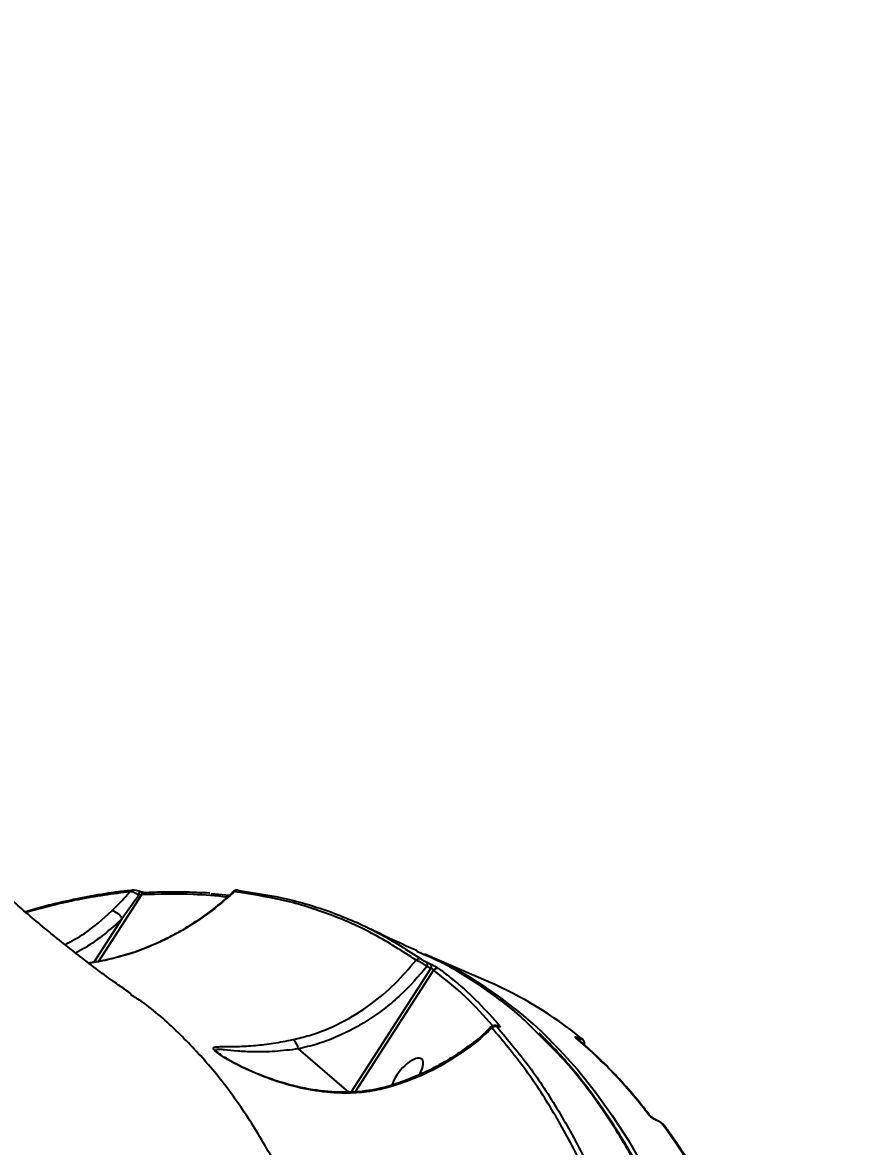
# Model space of a CAD drawing. Header units: millimetres. Extents: x -4153 to 4002, y -5023 to 3197.
# Drawn here: x -680.3 to -508.7, y -1310 to -1077 of the extents above; entities that cross this region are included whole.
import ezdxf

# ---------------------------------------------------------------- set-up
doc = ezdxf.new("R2010")
doc.units = ezdxf.units.MM
for name, color, linetype in [('DIKOM_ОБЪЕКТ', 7, 'Continuous'), ('DIKOM_РАЗМЕР_ЗОНА', 7, 'Continuous'), ('DIKOM_РАЗМЕР_ОБЪЕКТА', 7, 'Continuous')]:
    doc.layers.add(name, color=color, linetype=linetype)
doc.styles.add('style1', font='arialbd.ttf', dxfattribs={"width": 0.8})
doc.dimstyles.new('1-50', dxfattribs={"dimtxt": 300, "dimasz": 200, "dimexe": 100, "dimexo": 0, "dimgap": 100, "dimtad": 1, "dimtxsty": 'style1', "dimcen": 200, "dimclrd": 7, "dimclre": 7, "dimclrt": 7, "dimadec": 1, "dimazin": 2, "dimtfac": 1, "dimtmove": 0, "dimatfit": 2, "dimfxl": 0, "dimlwd": 25, "dimlwe": 18, "dimarcsym": 0})

# ---------------------------------------------------------------- blocks, each defined once
blk = doc.blocks.new('*D9')
at = {"layer": 'Defpoints', "color": 0, "transparency": 16777216}
for p in [(2370.19, 1747.32), (-2106.31, -2974.61), (1195.51, -2974.61)]:
    blk.add_point(p, dxfattribs=at)
at = {"layer": 'DIKOM_РАЗМЕР_ОБЪЕКТА', "color": 7, "lineweight": 18, "transparency": 16777216}
for p, q in [((2370.19, 1747.32), (-2206.31, 1747.32)), ((1195.51, -2974.61), (-2206.31, -2974.61))]:
    blk.add_line(p, q, dxfattribs=at)
at = {"layer": 'DIKOM_РАЗМЕР_ОБЪЕКТА', "color": 7, "lineweight": 25, "transparency": 16777216}
blk.add_line((-2106.31, 1547.32), (-2106.31, -2774.61), dxfattribs=at)
at = {"layer": 'DIKOM_РАЗМЕР_ОБЪЕКТА', "color": 7, "transparency": 16777216}
for points in [[(-2139.64, 1547.32), (-2072.98, 1547.32), (-2106.31, 1747.32)], [(-2139.64, -2774.61), (-2072.98, -2774.61), (-2106.31, -2974.61)]]:
    blk.add_solid(points, dxfattribs=at)
at = {"layer": 'DIKOM_РАЗМЕР_ОБЪЕКТА', "color": 7, "transparency": 16777216, "insert": (-2359.48, -612.26), "char_height": 300, "attachment_point": 5, "rotation": 90, "style": 'style1'}
blk.add_mtext('{\\fArial|b0|i0|c204|p34;4700}', dxfattribs=at)
blk = doc.blocks.new('*D10')
at = {"layer": 'Defpoints', "color": 0, "transparency": 16777216}
for p in [(4001.69, -909.96), (-3216.31, -1859.46), (4001.69, -4923)]:
    blk.add_point(p, dxfattribs=at)
at = {"layer": 'DIKOM_РАЗМЕР_ЗОНА', "color": 7, "lineweight": 18, "transparency": 16777216}
for p, q in [((4001.69, -909.96), (4001.69, -5023)), ((-3216.31, -1859.46), (-3216.31, -5023))]:
    blk.add_line(p, q, dxfattribs=at)
at = {"layer": 'DIKOM_РАЗМЕР_ЗОНА', "color": 7, "lineweight": 25, "transparency": 16777216}
blk.add_line((-3016.31, -4923), (3801.69, -4923), dxfattribs=at)
at = {"layer": 'DIKOM_РАЗМЕР_ЗОНА', "color": 7, "transparency": 16777216}
for points in [[(-3016.31, -4889.67), (-3016.31, -4956.33), (-3216.31, -4923)], [(3801.69, -4889.67), (3801.69, -4956.33), (4001.69, -4923)]]:
    blk.add_solid(points, dxfattribs=at)
at = {"layer": 'DIKOM_РАЗМЕР_ЗОНА', "color": 7, "transparency": 16777216, "insert": (392.69, -4669.83), "char_height": 300, "attachment_point": 5, "style": 'style1'}
blk.add_mtext('{\\fArial|b0|i0|c204|p34;7200}', dxfattribs=at)
blk = doc.blocks.new('*D11')
at = {"layer": 'Defpoints', "color": 0, "transparency": 16777216}
for p in [(2631.36, 3197.31), (-3702.81, -4429.79), (2071.05, -4429.79)]:
    blk.add_point(p, dxfattribs=at)
at = {"layer": 'DIKOM_РАЗМЕР_ЗОНА', "color": 7, "lineweight": 18, "transparency": 16777216}
for p, q in [((2631.36, 3197.31), (-3802.81, 3197.31)), ((2071.05, -4429.79), (-3802.81, -4429.79))]:
    blk.add_line(p, q, dxfattribs=at)
at = {"layer": 'DIKOM_РАЗМЕР_ЗОНА', "color": 7, "lineweight": 25, "transparency": 16777216}
blk.add_line((-3702.81, 2997.31), (-3702.81, -4229.79), dxfattribs=at)
at = {"layer": 'DIKOM_РАЗМЕР_ЗОНА', "color": 7, "transparency": 16777216}
for points in [[(-3736.14, 2997.31), (-3669.48, 2997.31), (-3702.81, 3197.31)], [(-3736.14, -4229.79), (-3669.48, -4229.79), (-3702.81, -4429.79)]]:
    blk.add_solid(points, dxfattribs=at)
at = {"layer": 'DIKOM_РАЗМЕР_ЗОНА', "color": 7, "transparency": 16777216, "insert": (-3955.98, -616.24), "char_height": 300, "attachment_point": 5, "rotation": 90, "style": 'style1'}
blk.add_mtext('{\\fArial|b0|i0|c204|p34;7600}', dxfattribs=at)
blk = doc.blocks.new('*D12')
at = {"layer": 'Defpoints', "color": 0, "transparency": 16777216}
for p in [(-1688.31, 690.56), (2486.69, 690.56), (-1688.31, -3442.2)]:
    blk.add_point(p, dxfattribs=at)
at = {"layer": 'DIKOM_РАЗМЕР_ОБЪЕКТА', "color": 7, "lineweight": 18, "transparency": 16777216}
for p, q in [((-1688.31, 690.56), (-1688.31, -3542.2)), ((2486.69, 690.56), (2486.69, -3542.2))]:
    blk.add_line(p, q, dxfattribs=at)
at = {"layer": 'DIKOM_РАЗМЕР_ОБЪЕКТА', "color": 7, "lineweight": 25, "transparency": 16777216}
blk.add_line((2286.69, -3442.2), (-1488.31, -3442.2), dxfattribs=at)
at = {"layer": 'DIKOM_РАЗМЕР_ОБЪЕКТА', "color": 7, "transparency": 16777216}
for points in [[(-1488.31, -3408.87), (-1488.31, -3475.54), (-1688.31, -3442.2)], [(2286.69, -3408.87), (2286.69, -3475.54), (2486.69, -3442.2)]]:
    blk.add_solid(points, dxfattribs=at)
at = {"layer": 'DIKOM_РАЗМЕР_ОБЪЕКТА', "color": 7, "transparency": 16777216, "insert": (399.19, -3189.03), "char_height": 300, "attachment_point": 5, "style": 'style1'}
blk.add_mtext('{\\fArial|b0|i0|c204|p34;4175}', dxfattribs=at)

msp = doc.modelspace()

# ---------------------------------------------------------------- linework, layer by layer
at = {"layer": 'DIKOM_ОБЪЕКТ', "color": 7, "linetype": 'Continuous'}
for p, q in [((-655.594, -1257.836), (-664.521, -1271.682)), ((-641.119, -1257.588), (-637.332, -1257.924)), ((-665.436, -1271.87), (-659.558, -1262.752)), ((-583.623, -1275.877), (-596.877, -1270.136)), ((-596.403, -1271.845), (-595.596, -1272.237)), ((-612.067, -1298.746), (-595.56, -1273.142)), ((-594.999, -1273.503), (-611.26, -1298.726)), ((-595.56, -1273.142), (-596.369, -1272.749)), ((-657.71, -1278.589), (-657.78, -1278.542)), ((-564.827, -1287.575), (-564.799, -1287.587)), ((-623.088, -1289.819), (-612.621, -1298.76)), ((-548.642, -1304.636), (-548.727, -1304.599)), ((-548.557, -1304.705), (-548.642, -1304.668))]:
    msp.add_line(p, q, dxfattribs=at)
at = {"layer": 'DIKOM_ОБЪЕКТ', "color": 7, "linetype": 'Continuous', "flags": 128}
for points in [[(-581.582, -1285.18), (-581.704, -1285.106), (-581.733, -1285.094)], [(-565.308, -1287.624), (-565.352, -1287.59), (-565.504, -1287.503)], [(-564.151, -1287.752), (-564.192, -1287.72), (-564.337, -1287.638)], [(-569.817, -1289.007), (-568.957, -1289.899), (-565.114, -1294.174), (-561.439, -1298.753), (-557.935, -1303.633), (-554.604, -1308.809), (-551.449, -1314.277)], [(-604.495, -1297.828), (-604.619, -1297.721), (-604.726, -1297.694), (-604.735, -1297.696)]]:
    msp.add_lwpolyline(points, dxfattribs=at)
at = {"layer": 'DIKOM_ОБЪЕКТ', "color": 7, "linetype": 'Continuous'}
for centre, radius, start, end in [((-657.336, -1257.706), 0.816, 98.15951, 142.40773), ((-658.745, -1256.788), 2.805, 337.14153, 352.09379), ((-654.89, -1258.234), 0.808, 95.19666, 150.55362), ((-635.715, -1257.746), 0.839, 64.58365, 140.9934), ((-662.511, -1264.559), 3.462, 31.45482, 76.98926), ((-597.934, -1272.068), 0.943, 65.82219, 136.30054), ((-631.236, -1348.245), 85.332, 43.96446, 66.25578), ((-597.082, -1272.323), 0.83, 329.13957, 35.15013), ((-596.277, -1272.717), 0.833, 329.34944, 35.20646), ((-594.234, -1274.099), 0.97, 66.32415, 142.12089), ((-616.567, -1351.585), 82.566, 50.75895, 66.48363), ((-582.221, -1286.167), 1, 66.24622, 133.65354), ((-581.642, -1285.96), 0.957, 64.36162, 106.2372), ((-625.71, -1289.973), 2.626, 3.36088, 53.23979), ((-628.822, -1362.625), 98.247, 37.06578, 49.87329), ((-565.336, -1287.958), 0.637, 345.40319, 36.97016), ((-565.315, -1287.972), 0.644, 344.88713, 36.80614), ((-587.485, -1289.351), 0.293, 29.65362, 79.75766), ((-550.732, -1304.125), 0.779, 36.96577, 66.94827), ((-548.81, -1304.787), 0.205, 35.27297, 67.4262), ((-548.724, -1304.823), 0.205, 35.25633, 66.43555), ((-668.082, -1392.037), 148.478, 17.35902, 35.6442), ((-547.73, -1306.232), 0.784, 36.78443, 66.85584)]:
    msp.add_arc(centre, radius, start, end, dxfattribs=at)
for start_param, end_param in [(0.1419857, 2.4055026), (5.122502, 6.425171)]:
    msp.add_ellipse((-600.461, -1295.479), major_axis=(3.012, 3.564), ratio=0.4016192, start_param=start_param, end_param=end_param, dxfattribs=at)
for points, knots in [([(-657.689, -1278.408), (-659.096, -1277.434), (-662.944, -1274.772), (-669.088, -1270.116), (-676.102, -1264.483), (-682.713, -1258.828), (-686.927, -1254.916), (-688.911, -1253.073)], [0, 0, 0, 0, 0.1304841, 0.3567442, 0.5807889, 0.8025545, 1, 1, 1, 1]), ([(-657.444, -1256.937), (-658.411, -1257.033), (-661.248, -1257.314), (-666.051, -1258.099), (-671.843, -1259.292), (-676.376, -1260.395), (-678.997, -1261.192), (-679.637, -1261.386)], [0, 0, 0, 0, 0.1346125, 0.395234, 0.6558797, 0.9159749, 1, 1, 1, 1]), ([(-657.983, -1257.208), (-661.549, -1257.671), (-668.574, -1258.582), (-675.896, -1260.539), (-679.501, -1261.503)], [0, 0, 0, 0, 0.5076776, 1, 1, 1, 1]), ([(-636.367, -1257.218), (-637.174, -1257.951), (-639.959, -1260.483), (-645.23, -1264.31), (-652.129, -1268.003), (-659.26, -1270.698), (-664.009, -1271.589), (-666.409, -1272.039)], [0, 0, 0, 0, 0.0949206, 0.3276214, 0.5657321, 0.7805996, 1, 1, 1, 1]), ([(-661.732, -1261.185), (-660.624, -1260.074), (-659.345, -1258.792), (-658.143, -1257.395), (-657.983, -1257.208)], [0, 0, 0, 0, 0.8666324, 1, 1, 1, 1]), ([(-636.538, -1257.172), (-636.719, -1257.352), (-637.872, -1258.502), (-640.185, -1260.416), (-643.467, -1262.884), (-646.919, -1265.086), (-650.494, -1267.036), (-654.161, -1268.687), (-657.304, -1269.881), (-659.233, -1270.409), (-659.901, -1270.591)], [0, 0, 0, 0, 0.0278007, 0.177405, 0.3270345, 0.4766619, 0.6263035, 0.7752963, 0.9221934, 1, 1, 1, 1]), ([(-656.161, -1257.877), (-656.392, -1258.215), (-657.511, -1259.854), (-658.652, -1261.469), (-659.558, -1262.752)], [0, 0, 0, 0, 0.2060621, 1, 1, 1, 1]), ([(-656.161, -1257.877), (-656.364, -1257.767), (-656.771, -1257.547), (-657.351, -1257.318), (-657.756, -1257.214), (-657.926, -1257.21), (-657.983, -1257.208)], [0, 0, 0, 0, 0.286492, 0.5730646, 0.8569039, 1, 1, 1, 1]), ([(-655.795, -1257.241), (-655.908, -1257.197), (-656.211, -1257.078), (-656.758, -1256.936), (-657.158, -1256.856), (-657.402, -1256.899), (-657.436, -1256.905)], [0, 0, 0, 0, 0.2012571, 0.5382578, 0.9352894, 1, 1, 1, 1]), ([(-655.594, -1257.836), (-655.605, -1257.838), (-655.652, -1257.847), (-655.77, -1257.861), (-655.959, -1257.873), (-656.093, -1257.876), (-656.161, -1257.877)], [0, 0, 0, 0, 0.0803096, 0.3667565, 0.6763088, 1, 1, 1, 1]), ([(-654.949, -1257.428), (-654.952, -1257.428), (-654.958, -1257.428), (-655.04, -1257.423), (-655.194, -1257.4), (-655.449, -1257.342), (-655.728, -1257.262), (-655.904, -1257.194), (-655.966, -1257.17)], [0, 0, 0, 0, 0.0972445, 0.2200745, 0.3791956, 0.6006664, 0.859217, 1, 1, 1, 1]), ([(-637.813, -1258.337), (-640.132, -1258.113), (-645.814, -1257.565), (-651.958, -1257.736), (-655.594, -1257.836)], [0, 0, 0, 0, 0.4080405, 1, 1, 1, 1]), ([(-641.415, -1257.507), (-643.271, -1257.426), (-647.048, -1257.261), (-651.582, -1257.27), (-654.291, -1257.416), (-654.96, -1257.452)], [0, 0, 0, 0, 0.42107442, 0.85711736, 1, 1, 1, 1]), ([(-636.367, -1257.218), (-636.447, -1257.186), (-636.534, -1257.152), (-636.52, -1257.187), (-636.519, -1257.191)], [0, 0, 0, 0, 0.91440269, 1, 1, 1, 1]), ([(-635.627, -1256.916), (-635.666, -1256.909), (-635.775, -1256.891), (-636.003, -1256.91), (-636.286, -1256.992), (-636.444, -1257.124), (-636.521, -1257.188)], [0, 0, 0, 0, 0.1481852, 0.4117009, 0.7101161, 1, 1, 1, 1]), ([(-598.616, -1271.417), (-601.455, -1269.578), (-607.132, -1265.9), (-616.356, -1261.834), (-626.042, -1258.763), (-632.926, -1257.733), (-636.367, -1257.218)], [0, 0, 0, 0, 0.2484747, 0.4969502, 0.7484742, 1, 1, 1, 1]), ([(-635.355, -1256.988), (-631.95, -1257.497), (-625.139, -1258.514), (-615.468, -1261.555), (-606.184, -1265.62), (-600.426, -1269.345), (-597.548, -1271.208)], [0, 0, 0, 0, 0.2484765, 0.4969545, 0.7484774, 1, 1, 1, 1]), ([(-671.42, -1268.188), (-670.056, -1267.458), (-666.582, -1265.6), (-663.564, -1262.853), (-661.732, -1261.185)], [0, 0, 0, 0, 0.3927809, 1, 1, 1, 1]), ([(-659.558, -1262.752), (-660.778, -1263.864), (-663.232, -1266.099), (-666.519, -1268.452), (-668.6, -1269.571), (-669.259, -1269.926)], [0, 0, 0, 0, 0.4033642, 0.8110963, 1, 1, 1, 1]), ([(-598.302, -1269.514), (-598.773, -1269.308), (-601.78, -1267.994), (-605.036, -1266.515), (-607.774, -1265.1), (-608.035, -1264.965)], [0, 0, 0, 0, 0.1439514, 0.9183823, 1, 1, 1, 1]), ([(-573.454, -1286.545), (-574.172, -1285.798), (-577.441, -1282.403), (-583.875, -1277.566), (-591.446, -1272.621), (-596.492, -1270.469), (-598.37, -1269.668)], [0, 0, 0, 0, 0.0981142, 0.4462695, 0.7938673, 1, 1, 1, 1]), ([(-659.901, -1270.591), (-660.49, -1270.765), (-662.33, -1271.307), (-664.53, -1271.771), (-666.134, -1271.963), (-666.464, -1272.003)], [0, 0, 0, 0, 0.2721085, 0.8500275, 1, 1, 1, 1]), ([(-624.138, -1287.869), (-623.01, -1287.598), (-619.619, -1286.786), (-614.094, -1284.509), (-608.171, -1280.84), (-602.931, -1276.454), (-600.063, -1273.105), (-598.616, -1271.417)], [0, 0, 0, 0, 0.1165827, 0.3502648, 0.5897086, 0.7930897, 1, 1, 1, 1]), ([(-596.369, -1272.749), (-596.541, -1272.625), (-596.886, -1272.378), (-597.465, -1272.008), (-598.003, -1271.697), (-598.389, -1271.503), (-598.557, -1271.439), (-598.616, -1271.417)], [0, 0, 0, 0, 0.2223309, 0.4448527, 0.6638295, 0.8806383, 1, 1, 1, 1]), ([(-597.548, -1271.208), (-597.516, -1271.229), (-597.442, -1271.279), (-597.252, -1271.393), (-596.987, -1271.542), (-596.685, -1271.704), (-596.497, -1271.798), (-596.403, -1271.845)], [0, 0, 0, 0, 0.14874173, 0.34869763, 0.55740447, 0.77911047, 1, 1, 1, 1]), ([(-595.596, -1272.237), (-595.46, -1272.304), (-595.186, -1272.439), (-594.742, -1272.673), (-594.345, -1272.894), (-594.027, -1273.084), (-593.904, -1273.169), (-593.844, -1273.211)], [0, 0, 0, 0, 0.2063897, 0.4133689, 0.6142002, 0.813477, 1, 1, 1, 1]), ([(-596.369, -1272.749), (-598.14, -1274.783), (-600.819, -1277.86), (-604.912, -1281.291), (-608.195, -1283.65), (-611.663, -1285.707), (-615.328, -1287.455), (-619.138, -1288.879), (-621.772, -1289.505), (-623.088, -1289.819)], [0, 0, 0, 0, 0.2404003, 0.3636784, 0.4869573, 0.6133629, 0.7397676, 0.8698831, 1, 1, 1, 1]), ([(-594.999, -1273.503), (-595.005, -1273.47), (-595.017, -1273.404), (-595.088, -1273.308), (-595.171, -1273.248), (-595.251, -1273.204), (-595.319, -1273.179), (-595.433, -1273.149), (-595.504, -1273.145), (-595.56, -1273.142)], [0, 0, 0, 0, 0.20665555, 0.40491017, 0.53966419, 0.59046823, 0.72956151, 0.78569802, 1, 1, 1, 1]), ([(-582.714, -1285.045), (-584.542, -1282.983), (-588.297, -1278.745), (-592.726, -1275.281), (-594.999, -1273.503)], [0, 0, 0, 0, 0.4866473, 1, 1, 1, 1]), ([(-593.844, -1273.211), (-593.621, -1273.376), (-592.504, -1274.204), (-589.699, -1276.43), (-585.61, -1280.109), (-582.689, -1283.434), (-581.228, -1285.097)], [0, 0, 0, 0, 0.0480626, 0.2403209, 0.6198795, 1, 1, 1, 1]), ([(-604.592, -1447.799), (-604.449, -1442.603), (-604.163, -1432.21), (-604.419, -1417.163), (-605.183, -1402.555), (-606.551, -1387.97), (-608.58, -1373.558), (-611.33, -1359.45), (-614.761, -1346.035), (-618.888, -1333.394), (-623.713, -1321.599), (-629.071, -1311.026), (-634.909, -1301.664), (-641.151, -1293.437), (-648.007, -1286.216), (-653.538, -1281.261), (-656.959, -1279.069), (-657.71, -1278.589)], [0, 0, 0, 0, 0.0645614, 0.1291231, 0.194327, 0.2595305, 0.3316125, 0.4037493, 0.4758299, 0.5500355, 0.6243025, 0.6985068, 0.7683203, 0.8381868, 0.9079996, 0.9798273, 1, 1, 1, 1]), ([(-583.092, -1285.245), (-583.6, -1285.748), (-584.878, -1287.012), (-586.348, -1288.263), (-587.331, -1288.979), (-587.44, -1289.058)], [0, 0, 0, 0, 0.3700715, 0.9304404, 1, 1, 1, 1]), ([(-582.912, -1285.444), (-583.948, -1286.426), (-585.335, -1287.742), (-586.848, -1288.91), (-587.231, -1289.206)], [0, 0, 0, 0, 0.7468062, 1, 1, 1, 1]), ([(-581.736, -1285.101), (-581.869, -1285.052), (-582.083, -1284.973), (-582.453, -1284.959), (-582.773, -1285.051), (-582.995, -1285.163), (-583.068, -1285.266), (-583.071, -1285.271)], [0, 0, 0, 0, 0.3452639, 0.5559643, 0.7610285, 0.9881869, 1, 1, 1, 1]), ([(-582.912, -1285.444), (-582.982, -1285.378), (-583.084, -1285.282), (-583.06, -1285.285), (-583.052, -1285.286)], [0, 0, 0, 0, 0.6923615, 1, 1, 1, 1]), ([(-559.725, -1324.201), (-561.314, -1320.454), (-564.493, -1312.962), (-570.038, -1302.853), (-576.101, -1293.528), (-580.642, -1288.138), (-582.912, -1285.444)], [0, 0, 0, 0, 0.2486155, 0.4972305, 0.7486151, 1, 1, 1, 1]), ([(-581.582, -1285.18), (-581.626, -1285.165), (-581.739, -1285.125), (-581.851, -1285.112), (-581.896, -1285.148), (-581.845, -1285.217), (-581.819, -1285.252)], [0, 0, 0, 0, 0.1835096, 0.4626143, 0.7309875, 1, 1, 1, 1]), ([(-581.819, -1285.252), (-579.569, -1287.919), (-575.07, -1293.253), (-569.009, -1302.539), (-563.423, -1312.68), (-560.201, -1320.264), (-558.59, -1324.056)], [0, 0, 0, 0, 0.2486171, 0.4972332, 0.7486171, 1, 1, 1, 1]), ([(-581.64, -1285.125), (-581.64, -1285.125), (-581.633, -1285.126), (-581.661, -1285.12), (-581.712, -1285.101), (-581.739, -1285.091)], [0, 0, 0, 0, 0.0484367, 0.5059665, 1, 1, 1, 1]), ([(-581.228, -1285.097), (-581.197, -1285.145), (-581.134, -1285.24), (-581.226, -1285.279), (-581.398, -1285.246), (-581.541, -1285.195), (-581.582, -1285.18)], [0, 0, 0, 0, 0.2927044, 0.5849395, 0.881965, 1, 1, 1, 1]), ([(-604.495, -1297.828), (-605.923, -1298.16), (-608.78, -1298.824), (-613.84, -1299.075), (-619.458, -1298.611), (-624.878, -1297.405), (-629.521, -1295.88), (-633.408, -1294.276), (-636.581, -1292.681), (-638.861, -1291.328), (-640.201, -1290.375), (-640.777, -1289.727), (-640.53, -1289.44), (-639.797, -1289.341), (-638.31, -1289.328), (-635.797, -1289.329), (-632.167, -1289.146), (-628.3, -1288.677), (-625.525, -1288.138), (-624.138, -1287.869)], [0, 0, 0, 0, 0.0638308, 0.1277696, 0.2158815, 0.3041221, 0.3656055, 0.4271895, 0.4882522, 0.5268745, 0.5576012, 0.5885662, 0.6243077, 0.6585513, 0.6928982, 0.7748893, 0.8569909, 0.9285307, 1, 1, 1, 1]), ([(-534.696, -1516.545), (-534.122, -1512.558), (-532.566, -1501.735), (-530.63, -1484.44), (-529.086, -1464.848), (-528.292, -1445.826), (-528.236, -1427.457), (-528.923, -1409.828), (-530.358, -1393.002), (-532.554, -1377.022), (-535.491, -1361.898), (-539.153, -1347.671), (-543.523, -1334.402), (-548.583, -1322.161), (-554.316, -1310.981), (-560.753, -1300.953), (-567.108, -1292.733), (-571.582, -1288.37), (-573.454, -1286.545)], [0, 0, 0, 0, 0.038024, 0.1032148, 0.1686111, 0.2341116, 0.2996123, 0.3650083, 0.4301991, 0.4953896, 0.5607855, 0.6262861, 0.6917869, 0.757183, 0.8223737, 0.8875635, 0.9529588, 1, 1, 1, 1]), ([(-534.275, -1517.033), (-534.061, -1515.626), (-533.329, -1510.826), (-532.264, -1502.74), (-531.077, -1492.797), (-530.079, -1483.011), (-529.26, -1473.393), (-528.622, -1463.945), (-528.163, -1454.663), (-527.884, -1445.543), (-527.784, -1436.582), (-527.863, -1427.777), (-528.12, -1419.126), (-528.557, -1410.627), (-529.175, -1402.278), (-529.971, -1394.085), (-530.945, -1386.075), (-532.093, -1378.281), (-533.413, -1370.726), (-534.904, -1363.413), (-536.565, -1356.338), (-538.397, -1349.499), (-540.399, -1342.893), (-542.573, -1336.518), (-544.919, -1330.372), (-547.439, -1324.456), (-550.132, -1318.765), (-553, -1313.305), (-556.034, -1308.085), (-559.224, -1303.131), (-562.557, -1298.459), (-566.034, -1294.082), (-569.541, -1290.078), (-571.964, -1287.674), (-573.123, -1286.523)], [0, 0, 0, 0, 0.0133418, 0.0455422, 0.077753, 0.1098193, 0.1417378, 0.1735455, 0.2052789, 0.2369732, 0.2686656, 0.3003848, 0.3321624, 0.3640336, 0.3960347, 0.4282023, 0.4604399, 0.4925789, 0.5245589, 0.556416, 0.5881862, 0.6199059, 0.6516098, 0.6833308, 0.7150951, 0.7469371, 0.7788922, 0.8109945, 0.8432161, 0.8753888, 0.9073699, 0.9392018, 0.9709193, 1, 1, 1, 1]), ([(-565.504, -1287.503), (-565.548, -1287.463), (-565.641, -1287.377), (-565.624, -1287.321), (-565.474, -1287.335), (-565.206, -1287.417), (-564.953, -1287.522), (-564.827, -1287.575)], [0, 0, 0, 0, 0.1890099, 0.4045202, 0.6068748, 0.8033557, 1, 1, 1, 1]), ([(-565.304, -1287.627), (-565.308, -1287.624), (-565.314, -1287.619), (-565.311, -1287.622), (-565.309, -1287.623)], [0, 0, 0, 0, 0.4939577, 1, 1, 1, 1]), ([(-550.113, -1303.652), (-550.718, -1302.871), (-552.47, -1300.61), (-555.486, -1297.074), (-559.209, -1293.141), (-562.5, -1290.019), (-564.57, -1288.253), (-565.309, -1287.624)], [0, 0, 0, 0, 0.1293189, 0.3744329, 0.6194498, 0.8643318, 1, 1, 1, 1]), ([(-564.799, -1287.587), (-564.714, -1287.622), (-564.542, -1287.694), (-564.36, -1287.749), (-564.256, -1287.76), (-564.244, -1287.723), (-564.308, -1287.665), (-564.337, -1287.638)], [0, 0, 0, 0, 0.1950723, 0.3900541, 0.5932384, 0.8111485, 1, 1, 1, 1]), ([(-563.77, -1288.953), (-563.751, -1288.912), (-563.687, -1288.772), (-563.693, -1288.519), (-563.758, -1288.249), (-563.873, -1288.036), (-564.008, -1287.877), (-564.094, -1287.793), (-564.147, -1287.756), (-564.151, -1287.753)], [0, 0, 0, 0, 0.0915519, 0.313722, 0.5006989, 0.6677428, 0.8210993, 0.9851964, 1, 1, 1, 1]), ([(-623.088, -1289.819), (-624.726, -1290.013), (-628.045, -1290.406), (-632.17, -1290.467), (-635.673, -1290.287), (-637.936, -1290.033), (-639.288, -1289.906), (-639.98, -1289.9), (-640.213, -1290.083), (-639.949, -1290.416), (-639.718, -1290.613), (-639.688, -1290.638)], [0, 0, 0, 0, 0.1964938, 0.39804355, 0.5646586, 0.73393137, 0.80236551, 0.87190632, 0.94318779, 0.99275021, 1, 1, 1, 1]), ([(-639.688, -1290.638), (-639.67, -1290.655), (-639.642, -1290.681), (-639.593, -1290.715), (-639.577, -1290.727)], [0, 0, 0, 0, 0.66731061, 1, 1, 1, 1]), ([(-636.678, -1292.534), (-636.753, -1292.494), (-637.242, -1292.238), (-638.017, -1291.779), (-638.874, -1291.238), (-639.389, -1290.873), (-639.539, -1290.749), (-639.573, -1290.72)], [0, 0, 0, 0, 0.0606163, 0.3919767, 0.6801232, 0.9264742, 1, 1, 1, 1]), ([(-587.466, -1289.017), (-588.446, -1289.724), (-590.499, -1291.206), (-593.812, -1293.161), (-597.336, -1294.947), (-600.978, -1296.429), (-603.462, -1297.313), (-604.734, -1297.634), (-604.75, -1297.638)], [0, 0, 0, 0, 0.1847063, 0.386932, 0.5900765, 0.7937348, 0.9973455, 1, 1, 1, 1]), ([(-587.231, -1289.206), (-589.097, -1290.505), (-592.866, -1293.127), (-598.715, -1295.975), (-602.686, -1297.249), (-604.495, -1297.828)], [0, 0, 0, 0, 0.3481757, 0.7031311, 1, 1, 1, 1]), ([(-604.754, -1297.64), (-605.14, -1297.752), (-606.336, -1298.1), (-608.498, -1298.473), (-611.247, -1298.767), (-614.19, -1298.836), (-617.283, -1298.669), (-620.509, -1298.229), (-623.854, -1297.532), (-627.274, -1296.567), (-630.401, -1295.457), (-633.057, -1294.342), (-635.079, -1293.393), (-636.193, -1292.794), (-636.678, -1292.534)], [0, 0, 0, 0, 0.0372009, 0.1150243, 0.1977009, 0.2853635, 0.3774822, 0.4736698, 0.5755222, 0.6827758, 0.7926669, 0.8753827, 0.945807, 1, 1, 1, 1]), ([(-548.642, -1304.668), (-548.701, -1304.642), (-548.905, -1304.55), (-549.279, -1304.344), (-549.729, -1304.048), (-550.158, -1303.713), (-550.332, -1303.516), (-550.427, -1303.408)], [0, 0, 0, 0, 0.0796391, 0.2757143, 0.4707011, 0.7105209, 1, 1, 1, 1]), ([(-549.157, -1304.377), (-549.212, -1304.346), (-549.378, -1304.251), (-549.645, -1304.068), (-549.91, -1303.862), (-550.074, -1303.701), (-550.099, -1303.669), (-550.109, -1303.657)], [0, 0, 0, 0, 0.10830095, 0.32582064, 0.58630645, 0.84990099, 1, 1, 1, 1]), ([(-548.731, -1304.596), (-548.757, -1304.585), (-548.851, -1304.545), (-549.006, -1304.467), (-549.121, -1304.399), (-549.157, -1304.377)], [0, 0, 0, 0, 0.2059642, 0.7481622, 1, 1, 1, 1]), ([(-547.109, -1305.773), (-547.14, -1305.725), (-547.28, -1305.518), (-547.594, -1305.258), (-548.059, -1304.935), (-548.43, -1304.722), (-548.623, -1304.65), (-548.68, -1304.629)], [0, 0, 0, 0, 0.0992272, 0.43635823, 0.68487982, 0.9082627, 1, 1, 1, 1]), ([(-547.421, -1305.511), (-547.484, -1305.439), (-547.596, -1305.31), (-547.871, -1305.094), (-548.152, -1304.91), (-548.388, -1304.781), (-548.518, -1304.723), (-548.557, -1304.705)], [0, 0, 0, 0, 0.30262265, 0.53470966, 0.72551027, 0.91715845, 1, 1, 1, 1]), ([(-525.951, -1348.172), (-526.329, -1347.04), (-527.428, -1343.757), (-529.376, -1338.505), (-531.848, -1332.499), (-534.488, -1326.743), (-537.292, -1321.238), (-540.257, -1315.989), (-543.328, -1311.091), (-545.644, -1307.74), (-546.905, -1306.03), (-547.102, -1305.763)], [0, 0, 0, 0, 0.0688349, 0.1996428, 0.3304435, 0.4612279, 0.5919891, 0.7227199, 0.8534122, 0.9771209, 1, 1, 1, 1])]:
    msp.add_open_spline(points, degree=3, knots=knots, dxfattribs=at)

# ---------------------------------------------------------------- dimensions: what is measured, and where the dimension line sits
at = {"layer": 'DIKOM_РАЗМЕР_ЗОНА'}
dim = msp.add_linear_dim(base=(-3702.81, -4429.789), p1=(2631.356, 3197.305), p2=(2071.052, -4429.789), angle=90, text='{\\fArial|b0|i0|c204|p34;7600}', dimstyle='1-50', dxfattribs=at)
dim.commit()
dim.dimension.update_dxf_attribs({"geometry": '*D11', "text_midpoint": (-3702.81, -616.242), "dimtype": 160})
dim = msp.add_linear_dim(base=(4001.69, -4923), p1=(-3216.31, -1859.463), p2=(4001.69, -909.963), text='{\\fArial|b0|i0|c204|p34;7200}', dimstyle='1-50', dxfattribs=at)
dim.commit()
dim.dimension.update_dxf_attribs({"geometry": '*D10', "text_midpoint": (392.69, -4923), "dimtype": 160})
at = {"layer": 'DIKOM_РАЗМЕР_ОБЪЕКТА'}
dim = msp.add_linear_dim(base=(-2106.31, -2974.611), p1=(2370.191, 1747.316), p2=(1195.51, -2974.611), angle=90, text='{\\fArial|b0|i0|c204|p34;4700}', dimstyle='1-50', dxfattribs=at)
dim.commit()
dim.dimension.update_dxf_attribs({"geometry": '*D9', "text_midpoint": (-2106.31, -612.262), "dimtype": 160})
dim = msp.add_linear_dim(base=(-1688.31, -3442.202), p1=(2486.69, 690.555), p2=(-1688.31, 690.555), text='{\\fArial|b0|i0|c204|p34;<>}', dimstyle='1-50', dxfattribs=at)
dim.commit()
dim.dimension.update_dxf_attribs({"geometry": '*D12', "text_midpoint": (399.19, -3442.202), "dimtype": 160})

doc.saveas('drawing.dxf')
